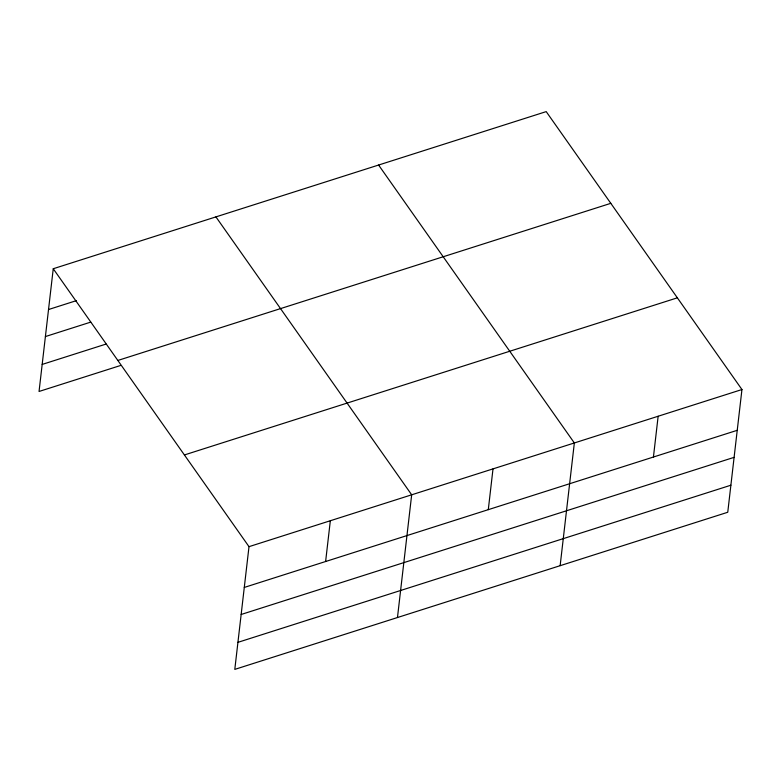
<?xml version="1.0" encoding="UTF-8"?>
<svg xmlns="http://www.w3.org/2000/svg" width="781" height="781" viewBox="0 0 781 781"><rect width="100%" height="100%" fill="white"/><g stroke="black" fill="none" stroke-linecap="round" stroke-linejoin="round"><path stroke-width="1.17" d="M53.245 268.742L249.002 546.661L234.798 669.385L727.755 512.258L741.95 389.534L546.202 111.615L53.245 268.742L39.05 391.466L120.391 365.547M325.618 561.51L330.334 520.732M397.47 617.527L411.675 494.803L215.927 216.893M488.291 509.661L493.006 468.883M560.143 565.678L574.347 442.954L378.6 165.045M653.433 457.022L658.149 416.244M48.529 309.53L76.421 300.636M45.405 336.562L90.723 322.123M42.174 364.424L106.089 344.06M117.843 360.461L610.801 203.333M184.404 454.952L677.352 297.825M249.002 546.661L741.95 389.534M244.277 587.439L737.235 430.311M241.153 614.481L734.101 457.354M237.932 642.343L730.879 485.216"/></g></svg>
